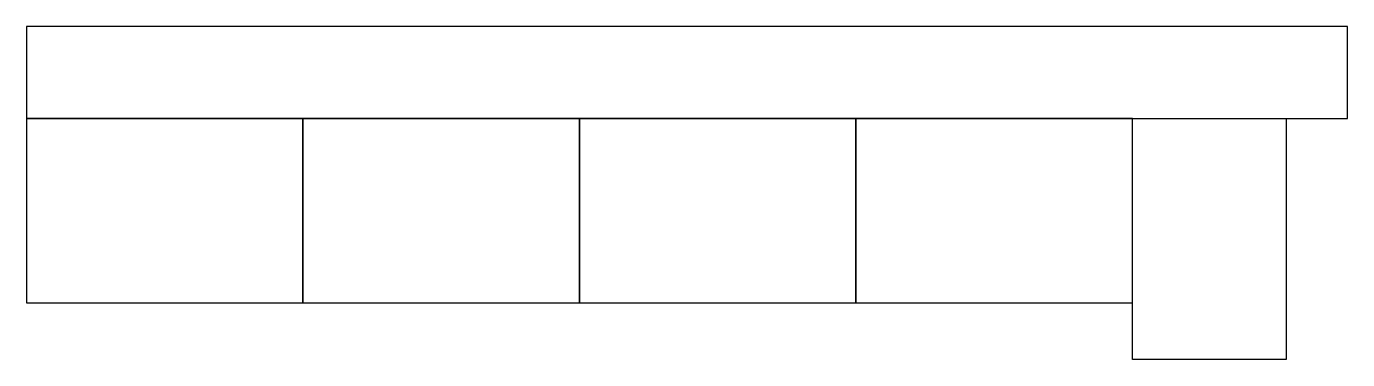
# Model space of a CAD drawing. Header units: millimetres. Extents: x 9000 to 153509, y -5736 to 14104.
# Drawn here: x 110509 to 153509, y 3254 to 14104 of the extents above; entities outside this region: 3.
import ezdxf

# ---------------------------------------------------------------- set-up
doc = ezdxf.new("R2010")
doc.units = ezdxf.units.MM
doc.layers.add('14000', color=4, linetype='Continuous')

msp = doc.modelspace()

# ---------------------------------------------------------------- linework, layer by layer
at = {"color": 1}
for points in [[(9000, 12264), (9000, 6264), (18000, 6264), (18000, 12264), (9000, 12264)], [(18000, 12264), (18000, -5736), (27000, -5736), (27000, 12264), (18000, 12264)], [(9000, 6264), (9000, 264), (18000, 264), (18000, 6264), (9000, 6264)]]:
    msp.add_lwpolyline(points, close=True, dxfattribs=at)
at = {"layer": '14000', "color": 2, "elevation": 14000}
msp.add_lwpolyline([(110509, 11104), (153509, 11104), (153509, 14104), (110509, 14104), (110509, 11104)], close=True, dxfattribs=at)
at = {"layer": '14000', "color": 1, "elevation": 14000}
for points in [[(110509, 11104), (110509, 5104), (119509, 5104), (119509, 11104), (110509, 11104)], [(119509, 11104), (119509, 5104), (128509, 5104), (128509, 11104), (119509, 11104)], [(128509, 11104), (128509, 5104), (137509, 5104), (137509, 11104), (128509, 11104)], [(137509, 11104), (137509, 5104), (146509, 5104), (146509, 11104), (137509, 11104)]]:
    msp.add_lwpolyline(points, close=True, dxfattribs=at)
at = {"layer": '14000', "color": 3, "elevation": 14000}
msp.add_lwpolyline([(146509, 11104), (151509, 11104), (151509, 3254), (146509, 3254)], close=True, dxfattribs=at)

doc.saveas('drawing.dxf')
